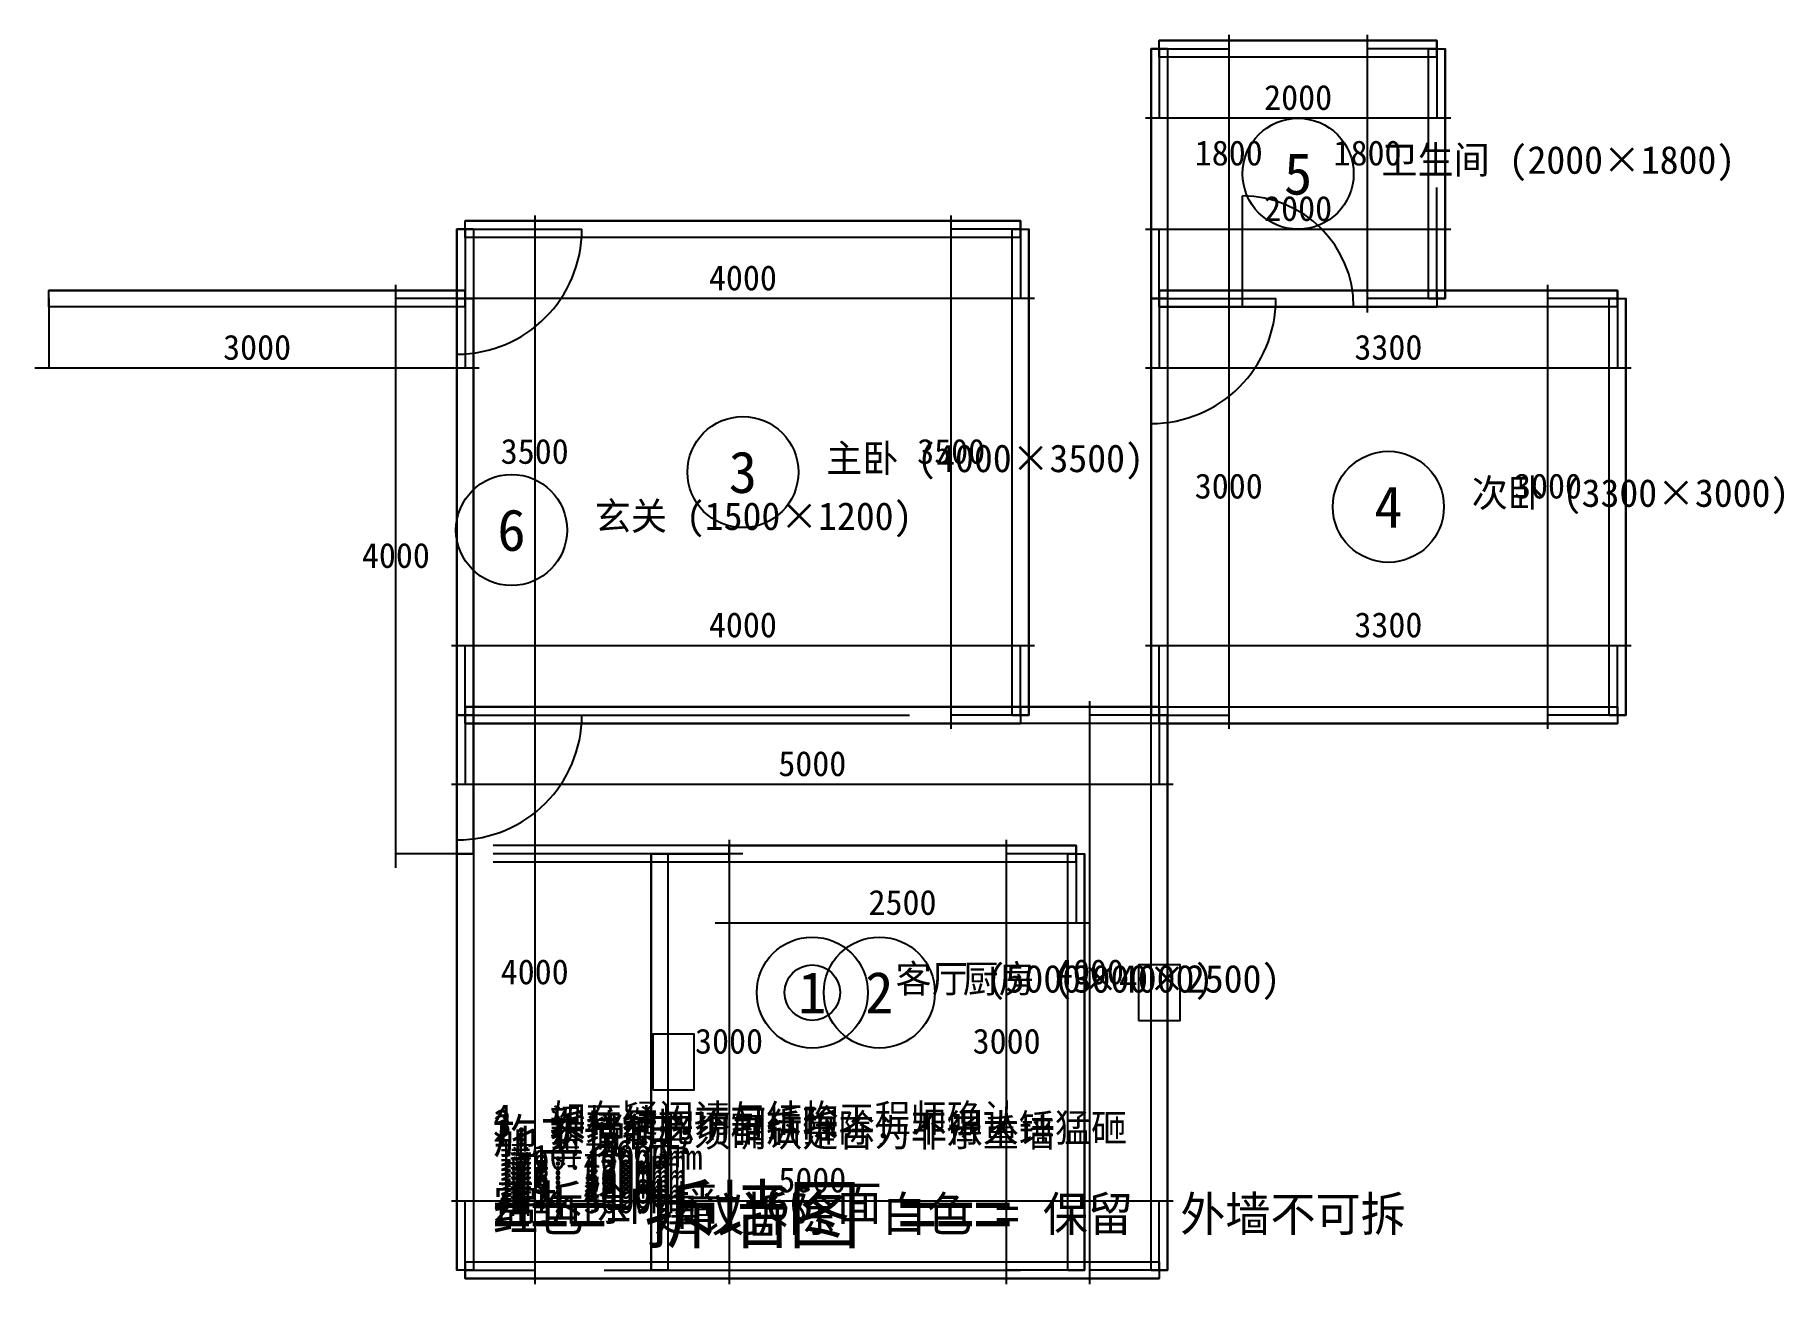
# Model space of a CAD drawing. Header units: metres. Extents: x -3100 to 9500, y -100 to 8900.
import ezdxf
from ezdxf.enums import TextEntityAlignment as Align

# ---------------------------------------------------------------- set-up
doc = ezdxf.new("R2010")
doc.units = ezdxf.units.M
for name, color, linetype in [('原始结构-墙体', 7, 'Continuous'), ('原始结构-墙填充', 7, 'Continuous'), ('原始结构-尺寸标注', 7, 'Continuous'), ('原始结构-房间标号', 7, 'Continuous'), ('原始结构-柱', 7, 'Continuous'), ('原始结构-梁', 7, 'Continuous'), ('原始结构-窗', 7, 'Continuous'), ('原始结构-门', 7, 'Continuous'), ('施工-保留墙体', 7, 'Continuous'), ('施工-拆墙标注', 7, 'Continuous'), ('施工-拆墙范围', 7, 'Continuous'), ('施工-施工说明', 7, 'Continuous')]:
    doc.layers.add(name, color=color, linetype=linetype)

msp = doc.modelspace()

# ---------------------------------------------------------------- linework, layer by layer
at = {"layer": '原始结构-墙体'}
for p, q in [((7000, 8860), (5000, 8860)), ((5000, 8740), (5000, 8860)), ((7000, 8740), (7000, 8860)), ((4940, 8800), (4940, 7000)), ((5060, 8800), (4940, 8800)), ((7000, 8740), (5000, 8740)), ((5060, 8800), (5060, 7000)), ((6940, 7000), (6940, 8800)), ((6940, 8800), (7060, 8800)), ((7060, 7000), (7060, 8800)), ((-60, 7500), (-60, 4000)), ((60, 7500), (-60, 7500)), ((4000, 7560), (0, 7560)), ((0, 7440), (0, 7560)), ((4000, 7440), (0, 7440)), ((60, 7500), (60, 4000)), ((3940, 4000), (3940, 7500)), ((3940, 7500), (4060, 7500)), ((4000, 7440), (4000, 7560)), ((4060, 4000), (4060, 7500)), ((0, 7060), (-3000, 7060)), ((-3000, 6940), (-3000, 7060)), ((0, 6940), (0, 7060)), ((8300, 7060), (5000, 7060)), ((5000, 6940), (5000, 7060)), ((5000, 7060), (7000, 7060)), ((5000, 7060), (5000, 6940)), ((7000, 7060), (7000, 6940)), ((8300, 6940), (8300, 7060)), ((0, 6940), (-3000, 6940)), ((-60, 3000), (-60, 7000)), ((-60, 7000), (60, 7000)), ((60, 3000), (60, 7000)), ((4940, 7000), (4940, 4000)), ((5060, 7000), (4940, 7000)), ((5060, 7000), (4940, 7000)), ((8300, 6940), (5000, 6940)), ((5000, 6940), (7000, 6940)), ((5060, 7000), (5060, 4000)), ((6940, 7000), (7060, 7000)), ((8240, 4000), (8240, 7000)), ((8240, 7000), (8360, 7000)), ((8360, 4000), (8360, 7000)), ((5000, 4060), (0, 4060)), ((0, 3940), (0, 4060)), ((0, 4060), (4000, 4060)), ((0, 4060), (0, 3940)), ((4000, 4060), (4000, 3940)), ((5000, 3940), (5000, 4060)), ((5000, 4060), (8300, 4060)), ((5000, 4060), (5000, 3940)), ((8300, 4060), (8300, 3940)), ((-60, 4000), (-60, 0)), ((60, 4000), (-60, 4000)), ((60, 4000), (-60, 4000)), ((5000, 3940), (0, 3940)), ((0, 3940), (4000, 3940)), ((60, 4000), (60, 0)), ((3940, 4000), (4060, 4000)), ((4940, 0), (4940, 4000)), ((4940, 4000), (5060, 4000)), ((5060, 4000), (4940, 4000)), ((5000, 3940), (8300, 3940)), ((5060, 0), (5060, 4000)), ((8240, 4000), (8360, 4000)), ((4400, 3060), (1900, 3060)), ((1900, 2940), (1900, 3060)), ((4400, 2940), (4400, 3060)), ((-60, 3000), (60, 3000)), ((1340, 3000), (1340, 0)), ((1460, 3000), (1340, 3000)), ((1460, 3000), (1460, 0)), ((4400, 2940), (1900, 2940)), ((4340, 0), (4340, 3000)), ((4340, 3000), (4460, 3000)), ((4460, 0), (4460, 3000)), ((60, 0), (-60, 0)), ((0, 60), (5000, 60)), ((0, 60), (0, -60)), ((1460, 0), (1340, 0)), ((4340, 0), (4460, 0)), ((4940, 0), (5060, 0)), ((5000, 60), (5000, -60)), ((0, -60), (5000, -60))]:
    msp.add_line(p, q, dxfattribs=at)
at = {"layer": '原始结构-墙填充'}
for points in [[(7000, 8740), (5000, 8740), (5000, 8860), (7000, 8860)], [(5060, 8800), (5060, 7000), (4940, 7000), (4940, 8800)], [(6940, 7000), (6940, 8800), (7060, 8800), (7060, 7000)], [(60, 7500), (60, 4000), (-60, 4000), (-60, 7500)], [(4000, 7440), (0, 7440), (0, 7560), (4000, 7560)], [(3940, 4000), (3940, 7500), (4060, 7500), (4060, 4000)], [(0, 6940), (-3000, 6940), (-3000, 7060), (0, 7060)], [(8300, 6940), (5000, 6940), (5000, 7060), (8300, 7060)], [(5000, 7060), (7000, 7060), (7000, 6940), (5000, 6940)], [(-60, 3000), (-60, 7000), (60, 7000), (60, 3000)], [(5060, 7000), (5060, 4000), (4940, 4000), (4940, 7000)], [(8240, 4000), (8240, 7000), (8360, 7000), (8360, 4000)], [(5000, 3940), (0, 3940), (0, 4060), (5000, 4060)], [(0, 4060), (4000, 4060), (4000, 3940), (0, 3940)], [(5000, 4060), (8300, 4060), (8300, 3940), (5000, 3940)], [(60, 4000), (60, 0), (-60, 0), (-60, 4000)], [(4940, 0), (4940, 4000), (5060, 4000), (5060, 0)], [(4400, 2940), (1900, 2940), (1900, 3060), (4400, 3060)], [(1460, 3000), (1460, 0), (1340, 0), (1340, 3000)], [(4340, 0), (4340, 3000), (4460, 3000), (4460, 0)], [(0, 60), (5000, 60), (5000, -60), (0, -60)]]:
    msp.add_lwpolyline(points, close=True, dxfattribs=at)
at = {"layer": '原始结构-尺寸标注'}
for p, q in [((5500, 8900), (5500, 8700)), ((6500, 8700), (6500, 8900)), ((5000, 8800), (5000, 8300)), ((5000, 8800), (5500, 8800)), ((5500, 8800), (5500, 7000)), ((7000, 8800), (6500, 8800)), ((6500, 7000), (6500, 8800)), ((7000, 8800), (7000, 8300)), ((5100, 8300), (4900, 8300)), ((7000, 8300), (5000, 8300)), ((7100, 8300), (6900, 8300)), ((500, 7600), (500, 7400)), ((3500, 7400), (3500, 7600)), ((0, 7500), (0, 7000)), ((0, 7500), (500, 7500)), ((500, 7500), (500, 4000)), ((4000, 7500), (3500, 7500)), ((3500, 4000), (3500, 7500)), ((4000, 7500), (4000, 7000)), ((4900, 7500), (5100, 7500)), ((5000, 7000), (5000, 7500)), ((5000, 7500), (7000, 7500)), ((6900, 7500), (7100, 7500)), ((7000, 7000), (7000, 7500)), ((-500, 6900), (-500, 7100)), ((5500, 7100), (5500, 6900)), ((5500, 7100), (5500, 6900)), ((6500, 6900), (6500, 7100)), ((7800, 6900), (7800, 7100)), ((-3000, 7000), (-3000, 6500)), ((0, 7000), (-500, 7000)), ((-500, 3000), (-500, 7000)), ((100, 7000), (-100, 7000)), ((4000, 7000), (0, 7000)), ((0, 7000), (0, 6500)), ((4100, 7000), (3900, 7000)), ((5000, 7000), (5000, 6500)), ((5000, 7000), (5500, 7000)), ((5000, 7000), (5500, 7000)), ((5500, 7000), (5500, 4000)), ((7000, 7000), (6500, 7000)), ((8300, 7000), (7800, 7000)), ((7800, 4000), (7800, 7000)), ((8300, 7000), (8300, 6500)), ((-2900, 6500), (-3100, 6500)), ((0, 6500), (-3000, 6500)), ((100, 6500), (-100, 6500)), ((5100, 6500), (4900, 6500)), ((8300, 6500), (5000, 6500)), ((8400, 6500), (8200, 6500)), ((-100, 4500), (100, 4500)), ((0, 4000), (0, 4500)), ((0, 4500), (4000, 4500)), ((3900, 4500), (4100, 4500)), ((4000, 4000), (4000, 4500)), ((4900, 4500), (5100, 4500)), ((5000, 4000), (5000, 4500)), ((5000, 4500), (8300, 4500)), ((8200, 4500), (8400, 4500)), ((8300, 4000), (8300, 4500)), ((500, 4100), (500, 3900)), ((500, 4100), (500, 3900)), ((3500, 3900), (3500, 4100)), ((4500, 3900), (4500, 4100)), ((5500, 4100), (5500, 3900)), ((7800, 3900), (7800, 4100)), ((0, 4000), (0, 3500)), ((0, 4000), (500, 4000)), ((0, 4000), (500, 4000)), ((500, 4000), (500, 0)), ((4000, 4000), (3500, 4000)), ((5000, 4000), (4500, 4000)), ((4500, 0), (4500, 4000)), ((5000, 4000), (5000, 3500)), ((5000, 4000), (5500, 4000)), ((8300, 4000), (7800, 4000)), ((100, 3500), (-100, 3500)), ((5000, 3500), (0, 3500)), ((5100, 3500), (4900, 3500)), ((-500, 2900), (-500, 3100)), ((1900, 3100), (1900, 2900)), ((3900, 2900), (3900, 3100)), ((0, 3000), (-500, 3000)), ((1400, 3000), (1900, 3000)), ((1900, 3000), (1900, 2500)), ((1900, 3000), (1900, 0)), ((4400, 3000), (3900, 3000)), ((3900, 0), (3900, 3000)), ((4400, 3000), (4400, 2500)), ((2000, 2500), (1800, 2500)), ((4400, 2500), (1900, 2500)), ((4500, 2500), (4300, 2500)), ((-100, 500), (100, 500)), ((0, 0), (0, 500)), ((0, 500), (5000, 500)), ((4900, 500), (5100, 500)), ((5000, 0), (5000, 500)), ((0, 0), (500, 0)), ((500, 100), (500, -100)), ((1400, 0), (1900, 0)), ((1900, 100), (1900, -100)), ((3900, -100), (3900, 100)), ((4400, 0), (3900, 0)), ((4500, -100), (4500, 100)), ((5000, 0), (4500, 0))]:
    msp.add_line(p, q, dxfattribs=at)
at = {"layer": '原始结构-房间标号'}
for centre in [(6000, 7900), (2000, 5750), (6650, 5500), (333, 5333), (2500, 2000), (2983, 2000)]:
    msp.add_circle(centre, 400, dxfattribs=at)
at = {"layer": '原始结构-柱'}
msp.add_circle((2500, 2000), 200, dxfattribs=at)
at = {"layer": '原始结构-梁'}
for points in [[(4850, 1800), (5150, 1800), (5150, 2200), (4850, 2200)], [(1350, 1300), (1650, 1300), (1650, 1700), (1350, 1700)]]:
    msp.add_lwpolyline(points, close=True, dxfattribs=at)
at = {"layer": '原始结构-窗'}
for p, q in [((6940, 7000), (6940, 7800)), ((7000, 7000), (7000, 7800)), ((7060, 7000), (7060, 7800)), ((750, 4060), (2550, 4060)), ((800, 4060), (3200, 4060)), ((750, 4000), (2550, 4000)), ((750, 3940), (2550, 3940)), ((800, 4000), (3200, 4000)), ((800, 3940), (3200, 3940)), ((2000, 3060), (200, 3060)), ((2000, 3000), (200, 3000)), ((2000, 2940), (200, 2940)), ((1000, 60), (4000, 60)), ((1000, 0), (4000, 0)), ((1000, -60), (4000, -60))]:
    msp.add_line(p, q, dxfattribs=at)
at = {"layer": '原始结构-门'}
for p, q in [((5600, 6940), (5600, 7740)), ((-60, 7500), (840, 7500)), ((4940, 7000), (5840, 7000)), ((-60, 4000), (840, 4000))]:
    msp.add_line(p, q, dxfattribs=at)
for centre, radius, start, end in [((5600, 6940), 800, 0, 90), ((-60, 7500), 900, -90, 0), ((4940, 7000), 900, -90, 0), ((-60, 4000), 900, -90, 0)]:
    msp.add_arc(centre, radius, start, end, dxfattribs=at)
at = {"layer": '施工-保留墙体'}
for p, q in [((7000, 8860), (5000, 8860)), ((5000, 8740), (5000, 8860)), ((7000, 8740), (7000, 8860)), ((5060, 8800), (4940, 8800)), ((6940, 8800), (7060, 8800)), ((-3000, 6940), (-3000, 7060)), ((8300, 6940), (8300, 7060)), ((8240, 7000), (8360, 7000)), ((8360, 4000), (8360, 7000)), ((8300, 4060), (8300, 3940)), ((8240, 4000), (8360, 4000)), ((60, 0), (-60, 0)), ((0, 60), (0, -60)), ((1460, 0), (1340, 0)), ((4340, 0), (4460, 0)), ((4940, 0), (5060, 0)), ((5000, 60), (5000, -60)), ((0, -60), (5000, -60))]:
    msp.add_line(p, q, dxfattribs=at)
at = {"layer": '施工-拆墙范围'}
for p, q in [((4940, 8800), (4940, 7000)), ((7000, 8740), (5000, 8740)), ((5060, 8800), (5060, 7000)), ((6940, 7000), (6940, 8800)), ((7060, 7000), (7060, 8800)), ((-60, 7500), (-60, 4000)), ((60, 7500), (-60, 7500)), ((4000, 7560), (0, 7560)), ((0, 7440), (0, 7560)), ((4000, 7440), (0, 7440)), ((60, 7500), (60, 4000)), ((3940, 4000), (3940, 7500)), ((3940, 7500), (4060, 7500)), ((4000, 7440), (4000, 7560)), ((4060, 4000), (4060, 7500)), ((0, 7060), (-3000, 7060)), ((0, 6940), (0, 7060)), ((8300, 7060), (5000, 7060)), ((5000, 6940), (5000, 7060)), ((5000, 7060), (7000, 7060)), ((5000, 7060), (5000, 6940)), ((7000, 7060), (7000, 6940)), ((0, 6940), (-3000, 6940)), ((-60, 3000), (-60, 7000)), ((-60, 7000), (60, 7000)), ((60, 3000), (60, 7000)), ((4940, 7000), (4940, 4000)), ((5060, 7000), (4940, 7000)), ((5060, 7000), (4940, 7000)), ((8300, 6940), (5000, 6940)), ((5000, 6940), (7000, 6940)), ((5060, 7000), (5060, 4000)), ((6940, 7000), (7060, 7000)), ((8240, 4000), (8240, 7000)), ((5000, 4060), (0, 4060)), ((0, 3940), (0, 4060)), ((0, 4060), (4000, 4060)), ((0, 4060), (0, 3940)), ((4000, 4060), (4000, 3940)), ((5000, 3940), (5000, 4060)), ((5000, 4060), (8300, 4060)), ((5000, 4060), (5000, 3940)), ((-60, 4000), (-60, 0)), ((60, 4000), (-60, 4000)), ((60, 4000), (-60, 4000)), ((5000, 3940), (0, 3940)), ((0, 3940), (4000, 3940)), ((60, 4000), (60, 0)), ((3940, 4000), (4060, 4000)), ((4940, 0), (4940, 4000)), ((4940, 4000), (5060, 4000)), ((5060, 4000), (4940, 4000)), ((5000, 3940), (8300, 3940)), ((5060, 0), (5060, 4000)), ((4400, 3060), (1900, 3060)), ((1900, 2940), (1900, 3060)), ((4400, 2940), (4400, 3060)), ((-60, 3000), (60, 3000)), ((1340, 3000), (1340, 0)), ((1460, 3000), (1340, 3000)), ((1460, 3000), (1460, 0)), ((4400, 2940), (1900, 2940)), ((4340, 0), (4340, 3000)), ((4340, 3000), (4460, 3000)), ((4460, 0), (4460, 3000)), ((0, 60), (5000, 60))]:
    msp.add_line(p, q, dxfattribs=at)

# ---------------------------------------------------------------- texts
at = {"layer": '原始结构-尺寸标注'}
for s, p in [('2000', (6000, 8360)), ('1800', (5500, 7960)), ('1800', (6500, 7960)), ('2000', (6000, 7560)), ('4000', (2000, 7060)), ('3000', (-1500, 6560)), ('3300', (6650, 6560)), ('3500', (500, 5810)), ('3500', (3500, 5810)), ('3000', (5500, 5560)), ('3000', (7800, 5560)), ('4000', (-500, 5060)), ('4000', (2000, 4560)), ('3300', (6650, 4560)), ('5000', (2500, 3560)), ('2500', (3150, 2560)), ('4000', (500, 2060)), ('4000', (4500, 2060)), ('3000', (1900, 1560)), ('3000', (3900, 1560)), ('5000', (2500, 560))]:
    msp.add_text(s, height=180, dxfattribs=at).set_placement(p, align=Align.CENTER)
at = {"layer": '原始结构-房间标号'}
for s, p in [('卫生间 (2000×1800)', (6600, 7900)), ('主卧 (4000×3500)', (2600, 5750)), ('次卧 (3300×3000)', (7250, 5500)), ('玄关 (1500×1200)', (933, 5333)), ('客厅 (5000×4000)', (3100, 2000)), ('厨房 (3000×2500)', (3583, 2000))]:
    msp.add_text(s, height=200, dxfattribs=at).set_placement(p)
for s, p in [('5', (6000, 7750)), ('3', (2000, 5600)), ('4', (6650, 5350)), ('6', (333, 5183)), ('2', (2983, 1850)), ('1', (2500, 1850))]:
    msp.add_text(s, height=300, dxfattribs=at).set_placement(p, align=Align.CENTER)
at = {"layer": '施工-拆墙标注'}
for s, height, p in [('墙10: 4000mm', 180, (250, 725)), ('墙9: 4000mm', 180, (250, 690)), ('...等共66面', 180, (250, 760)), ('墙8: 120mm', 180, (250, 655)), ('墙7: 120mm', 180, (250, 620)), ('墙6: 5000mm', 180, (250, 585)), ('墙5: 5000mm', 180, (250, 550)), ('需拆除内墙: 66 面', 250, (200, 360)), ('墙4: 120mm', 180, (250, 515)), ('墙3: 4000mm', 180, (250, 480)), ('墙2: 4000mm', 180, (250, 445)), ('墙1: 5000mm', 180, (250, 410))]:
    msp.add_text(s, height=height, dxfattribs=at).set_placement(p)
at = {"layer": '施工-施工说明'}
for s, height, p in [('4. 如有疑问请与结构工程师确认', 200, (200, 995)), ('3. 梁柱结构不可拆除', 200, (200, 960)), ('2. 拆墙须先切割后拆除，不得大锤猛砸', 200, (200, 925)), ('施工说明:', 250, (200, 840)), ('1. 拆墙前必须确认是否为非承重墙', 200, (200, 890)), ('=== 拆墙图 ===', 400, (200, 200)), ('红色 = 建议拆除  白色 = 保留  外墙不可拆', 250, (200, 280))]:
    msp.add_text(s, height=height, dxfattribs=at).set_placement(p)

doc.saveas('drawing.dxf')
